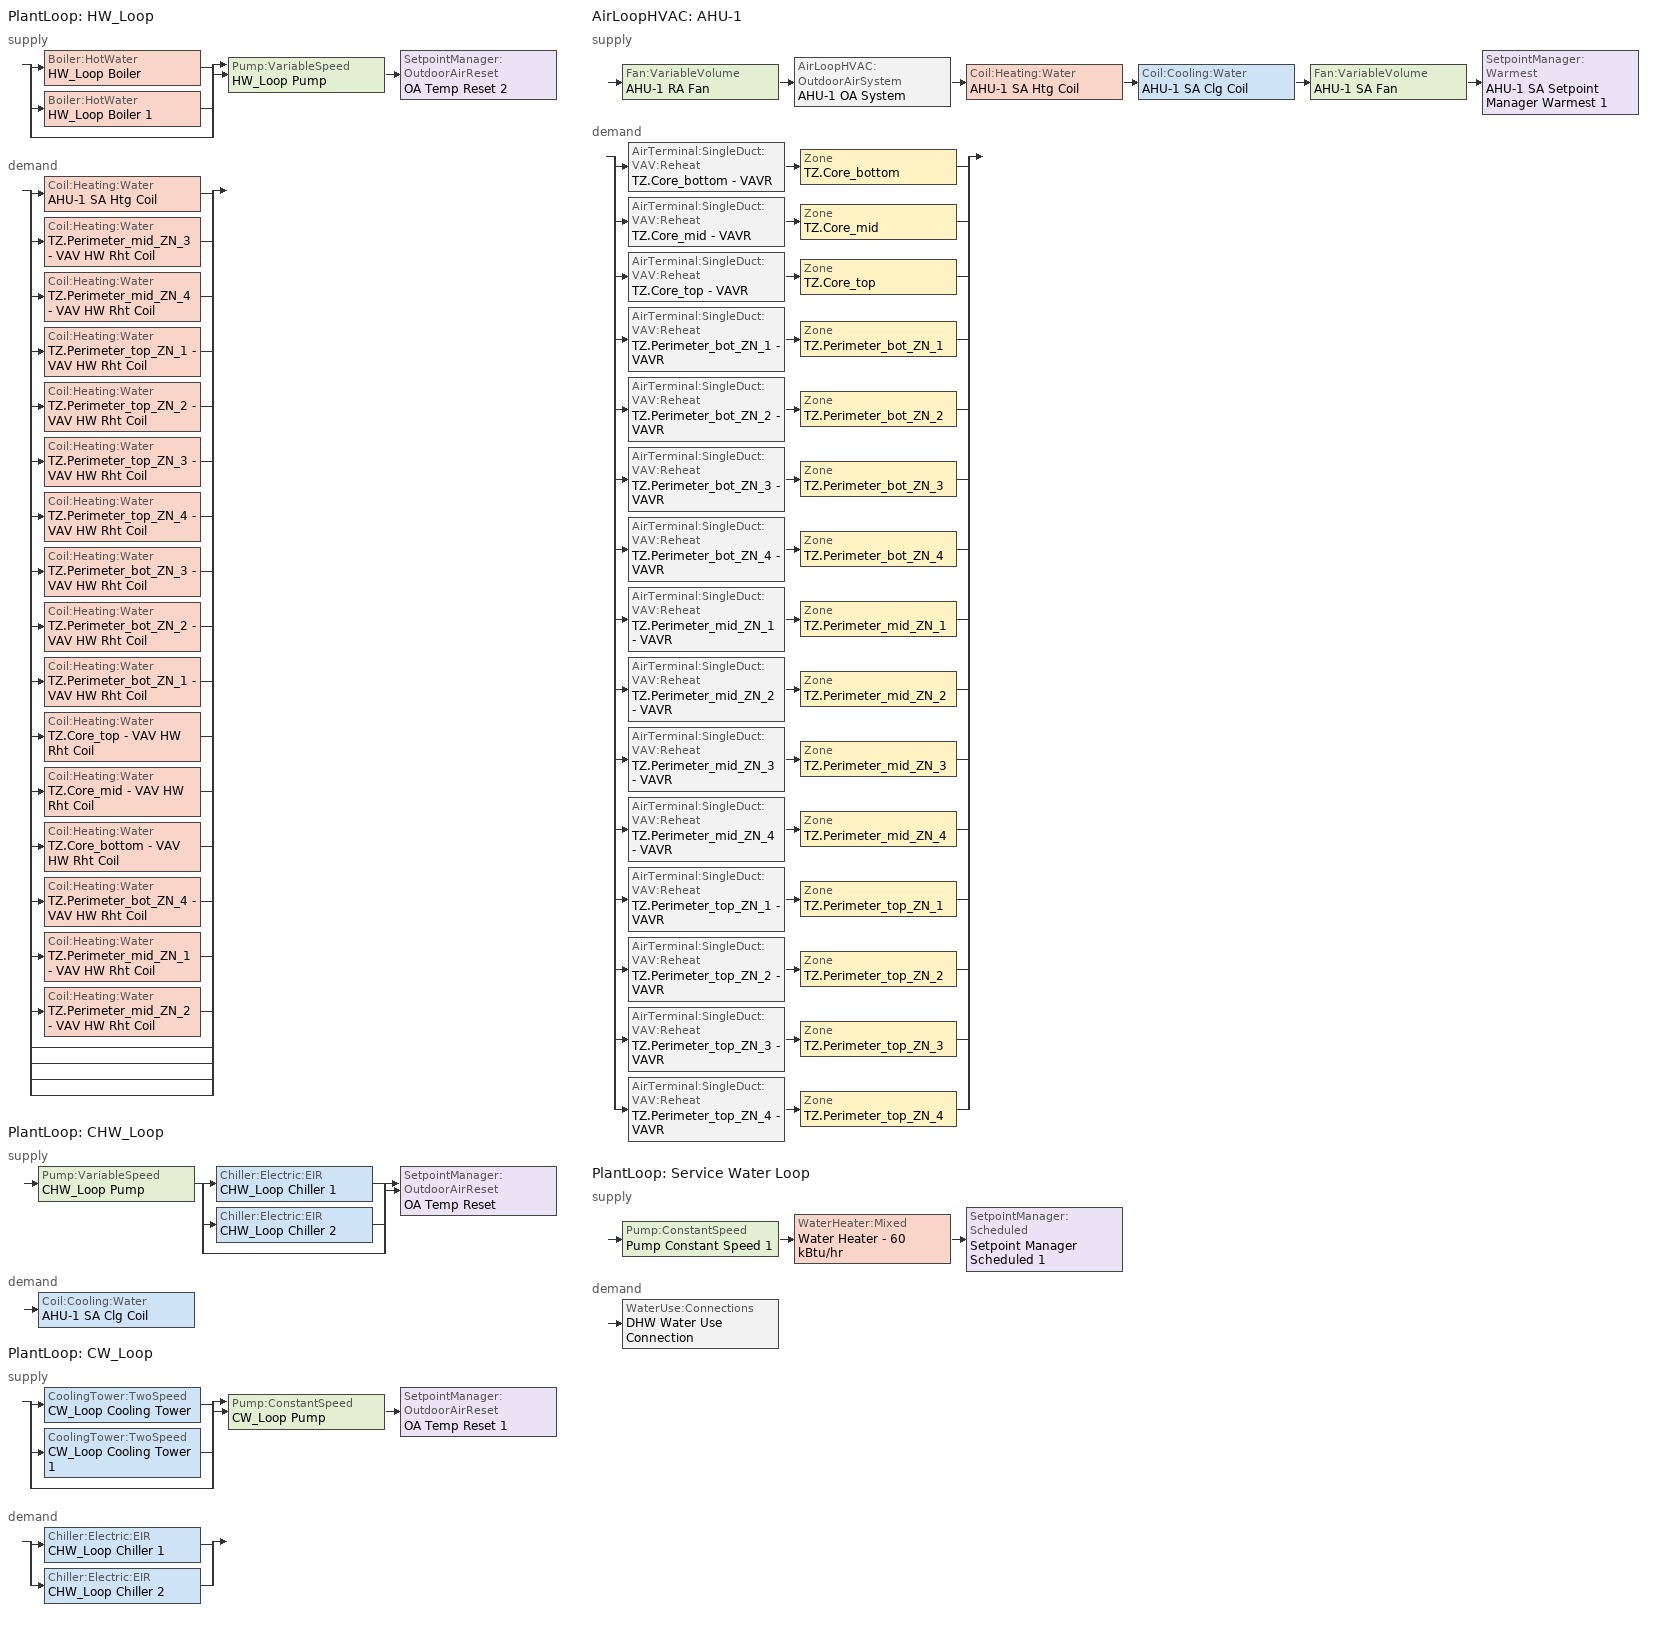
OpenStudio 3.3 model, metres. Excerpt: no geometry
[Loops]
PlantLoop 'HW_Loop'
 supply: split
  | Boiler:HotWater 'HW_Loop Boiler'
  | Boiler:HotWater 'HW_Loop Boiler 1'
  | bypass
  join > Pump:VariableSpeed 'HW_Loop Pump' > SetpointManager:OutdoorAirReset 'OA Temp Reset 2'
 demand: split
  | Coil:Heating:Water 'AHU-1 SA Htg Coil'
  | Coil:Heating:Water 'TZ.Perimeter_mid_ZN_3 - VAV HW Rht Coil'
  | Coil:Heating:Water 'TZ.Perimeter_mid_ZN_4 - VAV HW Rht Coil'
  | Coil:Heating:Water 'TZ.Perimeter_top_ZN_1 - VAV HW Rht Coil'
  | Coil:Heating:Water 'TZ.Perimeter_top_ZN_2 - VAV HW Rht Coil'
  | Coil:Heating:Water 'TZ.Perimeter_top_ZN_3 - VAV HW Rht Coil'
  | Coil:Heating:Water 'TZ.Perimeter_top_ZN_4 - VAV HW Rht Coil'
  | Coil:Heating:Water 'TZ.Perimeter_bot_ZN_3 - VAV HW Rht Coil'
  | Coil:Heating:Water 'TZ.Perimeter_bot_ZN_2 - VAV HW Rht Coil'
  | Coil:Heating:Water 'TZ.Perimeter_bot_ZN_1 - VAV HW Rht Coil'
  | Coil:Heating:Water 'TZ.Core_top - VAV HW Rht Coil'
  | Coil:Heating:Water 'TZ.Core_mid - VAV HW Rht Coil'
  | Coil:Heating:Water 'TZ.Core_bottom - VAV HW Rht Coil'
  | Coil:Heating:Water 'TZ.Perimeter_bot_ZN_4 - VAV HW Rht Coil'
  | Coil:Heating:Water 'TZ.Perimeter_mid_ZN_1 - VAV HW Rht Coil'
  | Coil:Heating:Water 'TZ.Perimeter_mid_ZN_2 - VAV HW Rht Coil'
  | bypass
  | bypass
  | bypass
  | bypass
PlantLoop 'CHW_Loop'
 supply: Pump:VariableSpeed 'CHW_Loop Pump' > split
  | Chiller:Electric:EIR 'CHW_Loop Chiller 1'
  | Chiller:Electric:EIR 'CHW_Loop Chiller 2'
  | bypass
  join > SetpointManager:OutdoorAirReset 'OA Temp Reset'
 demand: Coil:Cooling:Water 'AHU-1 SA Clg Coil'
PlantLoop 'CW_Loop'
 supply: split
  | CoolingTower:TwoSpeed 'CW_Loop Cooling Tower'
  | CoolingTower:TwoSpeed 'CW_Loop Cooling Tower 1'
  | bypass
  join > Pump:ConstantSpeed 'CW_Loop Pump' > SetpointManager:OutdoorAirReset 'OA Temp Reset 1'
 demand: split
  | Chiller:Electric:EIR 'CHW_Loop Chiller 1'
  | Chiller:Electric:EIR 'CHW_Loop Chiller 2'
AirLoopHVAC 'AHU-1'
 supply: Fan:VariableVolume 'AHU-1 RA Fan' > AirLoopHVAC:OutdoorAirSystem 'AHU-1 OA System' > Coil:Heating:Water 'AHU-1 SA Htg Coil' > Coil:Cooling:Water 'AHU-1 SA Clg Coil' > Fan:VariableVolume 'AHU-1 SA Fan' > SetpointManager:Warmest 'AHU-1 SA Setpoint Manager Warmest 1'
 demand: split
  | AirTerminal:SingleDuct:VAV:Reheat 'TZ.Core_bottom - VAVR' > Zone 'TZ.Core_bottom'
  | AirTerminal:SingleDuct:VAV:Reheat 'TZ.Core_mid - VAVR' > Zone 'TZ.Core_mid'
  | AirTerminal:SingleDuct:VAV:Reheat 'TZ.Core_top - VAVR' > Zone 'TZ.Core_top'
  | AirTerminal:SingleDuct:VAV:Reheat 'TZ.Perimeter_bot_ZN_1 - VAVR' > Zone 'TZ.Perimeter_bot_ZN_1'
  | AirTerminal:SingleDuct:VAV:Reheat 'TZ.Perimeter_bot_ZN_2 - VAVR' > Zone 'TZ.Perimeter_bot_ZN_2'
  | AirTerminal:SingleDuct:VAV:Reheat 'TZ.Perimeter_bot_ZN_3 - VAVR' > Zone 'TZ.Perimeter_bot_ZN_3'
  | AirTerminal:SingleDuct:VAV:Reheat 'TZ.Perimeter_bot_ZN_4 - VAVR' > Zone 'TZ.Perimeter_bot_ZN_4'
  | AirTerminal:SingleDuct:VAV:Reheat 'TZ.Perimeter_mid_ZN_1 - VAVR' > Zone 'TZ.Perimeter_mid_ZN_1'
  | AirTerminal:SingleDuct:VAV:Reheat 'TZ.Perimeter_mid_ZN_2 - VAVR' > Zone 'TZ.Perimeter_mid_ZN_2'
  | AirTerminal:SingleDuct:VAV:Reheat 'TZ.Perimeter_mid_ZN_3 - VAVR' > Zone 'TZ.Perimeter_mid_ZN_3'
  | AirTerminal:SingleDuct:VAV:Reheat 'TZ.Perimeter_mid_ZN_4 - VAVR' > Zone 'TZ.Perimeter_mid_ZN_4'
  | AirTerminal:SingleDuct:VAV:Reheat 'TZ.Perimeter_top_ZN_1 - VAVR' > Zone 'TZ.Perimeter_top_ZN_1'
  | AirTerminal:SingleDuct:VAV:Reheat 'TZ.Perimeter_top_ZN_2 - VAVR' > Zone 'TZ.Perimeter_top_ZN_2'
  | AirTerminal:SingleDuct:VAV:Reheat 'TZ.Perimeter_top_ZN_3 - VAVR' > Zone 'TZ.Perimeter_top_ZN_3'
  | AirTerminal:SingleDuct:VAV:Reheat 'TZ.Perimeter_top_ZN_4 -  VAVR' > Zone 'TZ.Perimeter_top_ZN_4'
PlantLoop 'Service Water Loop'
 supply: Pump:ConstantSpeed 'Pump Constant Speed 1' > WaterHeater:Mixed 'Water Heater - 60 kBtu/hr' > SetpointManager:Scheduled 'Setpoint Manager Scheduled 1'
 demand: WaterUse:Connections 'DHW Water Use Connection'
[WaterUse:Equipment:Definition]
Water Fixture Definition: Peak Flow Rate {m3/s}=6.31e-05; Target Temperature Schedule=WaterUse Schedule 120F; Sensible Fraction Schedule=WaterUse Sensible Fraction Schedule 20p; Latent Fraction Schedule=WaterUse Latent Fraction Schedule 5p
[Sizing:Zone] Zone Cooling Design Supply Air Temperature Input Method=SupplyAirTemperature; Zone Cooling Design Supply Air Temperature {C}=12.7778; Zone Cooling Design Supply Air Temperature Difference {deltaC}=11.11; Zone Heating Design Supply Air Temperature Input Method=SupplyAirTemperature; Zone Heating Design Supply Air Temperature {C}=32.2222; Zone Heating Design Supply Air Temperature Difference {deltaC}=11.11; Zone Cooling Design Supply Air Humidity Ratio {kg-H2O/kg-air}=0.0085; Zone Heating Design Supply Air Humidity Ratio {kg-H2O/kg-air}=0.008; Cooling Design Air Flow Method=DesignDay; Heating Design Air Flow Method=DesignDay; Account for Dedicated Outdoor Air System=No; Dedicated Outdoor Air System Control Strategy=NeutralSupplyAir; Dedicated Outdoor Air Low Setpoint Temperature for Design {C}=autosize; Dedicated Outdoor Air High Setpoint Temperature for Design {C}=autosize; Design Zone Air Distribution Effectiveness in Heating Mode=0.8
TZ.Core_bottom; TZ.Core_mid; TZ.Core_top; TZ.Perimeter_bot_ZN_1; TZ.Perimeter_bot_ZN_2; TZ.Perimeter_bot_ZN_3; TZ.Perimeter_bot_ZN_4; TZ.Perimeter_mid_ZN_1; TZ.Perimeter_mid_ZN_2; TZ.Perimeter_mid_ZN_3; TZ.Perimeter_mid_ZN_4; TZ.Perimeter_top_ZN_1; TZ.Perimeter_top_ZN_2; TZ.Perimeter_top_ZN_3; TZ.Perimeter_top_ZN_4
[Zone equipment]
TZ.Core_bottom: TZ.Core_bottom - VAVR
TZ.Core_mid: TZ.Core_mid - VAVR
TZ.Core_top: TZ.Core_top - VAVR
TZ.Perimeter_bot_ZN_1: TZ.Perimeter_bot_ZN_1 - VAVR
TZ.Perimeter_bot_ZN_2: TZ.Perimeter_bot_ZN_2 - VAVR
TZ.Perimeter_bot_ZN_3: TZ.Perimeter_bot_ZN_3 - VAVR
TZ.Perimeter_bot_ZN_4: TZ.Perimeter_bot_ZN_4 - VAVR
TZ.Perimeter_mid_ZN_1: TZ.Perimeter_mid_ZN_1 - VAVR
TZ.Perimeter_mid_ZN_2: TZ.Perimeter_mid_ZN_2 - VAVR
TZ.Perimeter_mid_ZN_3: TZ.Perimeter_mid_ZN_3 - VAVR
TZ.Perimeter_mid_ZN_4: TZ.Perimeter_mid_ZN_4 - VAVR
TZ.Perimeter_top_ZN_1: TZ.Perimeter_top_ZN_1 - VAVR
TZ.Perimeter_top_ZN_2: TZ.Perimeter_top_ZN_2 - VAVR
TZ.Perimeter_top_ZN_3: TZ.Perimeter_top_ZN_3 - VAVR
TZ.Perimeter_top_ZN_4: TZ.Perimeter_top_ZN_4 -  VAVR
[PlantLoop] Glycol Concentration=0; Plant Loop Volume {m3}=Autocalculate; Load Distribution Scheme=Optimal
HW_Loop: Fluid Type=Water
CHW_Loop; CW_Loop: 
Service Water Loop: Maximum Loop Temperature {C}=60; Minimum Loop Temperature {C}=10
[Sizing:Plant] Sizing Option=NonCoincident; Zone Timesteps in Averaging Window=1; Coincident Sizing Factor Mode=None
Name | Loop Type | Design Loop Exit Temperature {C} | Loop Design Temperature Difference {deltaC}
HW_Loop | Heating | 60 | 16.6667
CHW_Loop | Cooling | 6.66667 | 6.66667
CW_Loop | Condenser | 29.4444 | 5.55556
Service Water Loop | Heating | 60 | 5
[Boiler:HotWater] Nominal Thermal Efficiency=0.85; Water Outlet Upper Temperature Limit {C}=99; Boiler Flow Mode=ConstantFlow; Parasitic Electric Load {W}=0; Sizing Factor=0.5
HW_Loop Boiler; HW_Loop Boiler 1
[Pump:VariableSpeed] Pump Control Type=Intermittent; Skin Loss Radiative Fraction=0.5; Design Power Sizing Method=PowerPerFlow; Design Shaft Power per Unit Flow Rate per Unit Head {W-s/m3-Pa}=1.28205; Design Minimum Flow Rate Fraction=0
Name | Rated Pump Head {Pa} | Design Electric Power per Unit Flow Rate {W/(m3/s)}
HW_Loop Pump | 149453 | 301156
CHW_Loop Pump | 179344 | 348701.1
[Chiller:Electric:EIR] Reference Capacity {W}=Autosize; Reference COP {W/W}=5.5; Reference Chilled Water Flow Rate {m3/s}=Autosize; Condenser Type=WaterCooled; Design Heat Recovery Water Flow Rate {m3/s}=Autosize; Sizing Factor=0.5; Basin Heater Capacity {W/K}=0; Basin Heater Setpoint Temperature {C}=10; Condenser Heat Recovery Relative Capacity Fraction=1
Name | Cooling Capacity Function of Temperature Curve | Electric Input to Cooling Output Ratio Function of Temperature Curve | Electric Input to Cooling Output Ratio Function of Part Load Ratio Curve
CHW_Loop Chiller 1 | Curve Biquadratic 1 | Curve Biquadratic 2 | Curve Quadratic 1
CHW_Loop Chiller 2 | Curve Biquadratic 3 | Curve Biquadratic 4 | Curve Quadratic 2
[CoolingTower:TwoSpeed] Design Water Flow Rate {m3/s}=autosize; High Fan Speed Air Flow Rate {m3/s}=autosize; High Fan Speed Fan Power {W}=autosize; High Fan Speed U-Factor Times Area Value {W/K}=autosize; Low Fan Speed Air Flow Rate {m3/s}=AutoSize; Low Fan Speed Fan Power {W}=AutoSize; Low Fan Speed U-Factor Times Area Value {W/K}=AutoSize; Sizing Factor=0.5; Design Inlet Air Dry-Bulb Temperature {C}=35; Design Inlet Air Wet-Bulb Temperature {C}=25.6; Design Approach Temperature {deltaC}=autosize; Design Range Temperature {deltaC}=autosize
CW_Loop Cooling Tower; CW_Loop Cooling Tower 1
[Pump:ConstantSpeed] Rated Flow Rate {m3/s}=autosize; Rated Power Consumption {W}=autosize; Motor Efficiency=0.9; Fraction of Motor Inefficiencies to Fluid Stream=0; Pump Control Type=Intermittent; Design Shaft Power per Unit Flow Rate per Unit Head {W-s/m3-Pa}=1.28205
Name | Rated Pump Head {Pa} | Design Power Sizing Method | Design Electric Power per Unit Flow Rate {W/(m3/s)}
CW_Loop Pump | 164399 | PowerPerFlow | 301156
Pump Constant Speed 1 | 29891 | PowerPerFlowPerPressure | 95101.9
[AirLoopHVAC]
AHU-1: Availability Schedule=Medium Office HVAC Sch; Design Supply Air Flow Rate {m3/s}=autosize; Design Return Air Flow Fraction of Supply Air Flow=1
[Sizing:System]
AHU-1: Type of Load to Size On=Sensible; Design Outdoor Air Flow Rate {m3/s}=2.12376; Central Heating Maximum System Air Flow Ratio=0.3; Preheat Design Temperature {C}=7; Preheat Design Humidity Ratio {kg-H2O/kg-Air}=0.008; Precool Design Temperature {C}=12.8; Precool Design Humidity Ratio {kg-H2O/kg-Air}=0.008; Central Cooling Design Supply Air Temperature {C}=12.8; Central Heating Design Supply Air Temperature {C}=16.7; 100% Outdoor Air in Cooling=No; 100% Outdoor Air in Heating=No; Central Cooling Design Supply Air Humidity Ratio {kg-H2O/kg-Air}=0.0085; Zone Maximum Outdoor Air Fraction=1; Cooling Supply Air Flow Rate Per Floor Area {m3/s-m2}=0.00996765; Cooling Fraction of Autosized Cooling Supply Air Flow Rate=1; Cooling Supply Air Flow Rate Per Unit Cooling Capacity {m3/s-W}=3.94755e-05; Heating Supply Air Flow Rate Per Floor Area {m3/s-m2}=0.00996765; Heating Fraction of Autosized Heating Supply Air Flow Rate=1; Heating Fraction of Autosized Cooling Supply Air Flow Rate=1; Heating Supply Air Flow Rate Per Unit Heating Capacity {m3/s-W}=3.15882e-05; Cooling Design Capacity Method=CoolingDesignCapacity; Cooling Design Capacity {W}=autosize; Cooling Design Capacity Per Floor Area {W/m2}=234.7; Fraction of Autosized Cooling Design Capacity=1; Heating Design Capacity Method=HeatingDesignCapacity; Heating Design Capacity {W}=autosize; Heating Design Capacity Per Floor Area {W/m2}=157; Fraction of Autosized Heating Design Capacity=1; Central Cooling Capacity Control Method=OnOff; Occupant Diversity=autosize
[Controller:OutdoorAir]
AHU-1 OA Controller: Minimum Outdoor Air Flow Rate {m3/s}=2.12376; Maximum Outdoor Air Flow Rate {m3/s}=Autosize; Economizer Control Type=NoEconomizer; Economizer Control Action Type=ModulateFlow; Economizer Maximum Limit Dry-Bulb Temperature {C}=28; Economizer Maximum Limit Enthalpy {J/kg}=64000; Economizer Minimum Limit Dry-Bulb Temperature {C}=-100; Lockout Type=NoLockout; Minimum Limit Type=FixedMinimum; Minimum Outdoor Air Schedule=Medium Office HVAC Sch; Controller Mechanical Ventilation=Controller Mechanical Ventilation 1; High Humidity Control=No; Heat Recovery Bypass Control Type=BypassWhenWithinEconomizerLimits
[Controller:MechanicalVentilation]
Controller Mechanical Ventilation 1: Availability Schedule=Always On Discrete
[AirLoopHVAC:OutdoorAirSystem]
AHU-1 OA System: Controller=AHU-1 OA Controller
[Coil:Heating:Water] Rated Inlet Water Temperature {C}=60; Rated Inlet Air Temperature {C}=12.7778; Rated Outlet Water Temperature {C}=43.3333
Name | Availability Schedule | Performance Input Method | Rated Outlet Air Temperature {C}
AHU-1 SA Htg Coil | Always On Discrete | NominalCapacity | 15.5556
TZ.Core_bottom - VAV HW Rht Coil; TZ.Core_mid - VAV HW Rht Coil; TZ.Core_top - VAV HW Rht Coil; TZ.Perimeter_bot_ZN_1 - VAV HW Rht Coil; TZ.Perimeter_bot_ZN_2 - VAV HW Rht Coil; TZ.Perimeter_bot_ZN_3 - VAV HW Rht Coil; TZ.Perimeter_bot_ZN_4 - VAV HW Rht Coil; TZ.Perimeter_mid_ZN_1 - VAV HW Rht Coil; TZ.Perimeter_mid_ZN_2 - VAV HW Rht Coil; TZ.Perimeter_mid_ZN_3 - VAV HW Rht Coil; TZ.Perimeter_mid_ZN_4 - VAV HW Rht Coil; TZ.Perimeter_top_ZN_1 - VAV HW Rht Coil; TZ.Perimeter_top_ZN_2 - VAV HW Rht Coil; TZ.Perimeter_top_ZN_3 - VAV HW Rht Coil; TZ.Perimeter_top_ZN_4 - VAV HW Rht Coil | Always On Discrete hvac_library |  | 32.2222
[Coil:Cooling:Water]
AHU-1 SA Clg Coil: Availability Schedule=Always On Discrete; Design Inlet Water Temperature {C}=6.66667; Design Outlet Air Temperature {C}=12.7778
[Fan:VariableVolume] Availability Schedule=Always On Discrete; Fan Total Efficiency=0.6; Maximum Flow Rate {m3/s}=Autosize; Fan Power Minimum Flow Rate Input Method=FixedFlowRate; Fan Power Minimum Flow Fraction=0; Fan Power Minimum Air Flow Rate {m3/s}=0; Motor Efficiency=0.93; Motor In Airstream Fraction=1; Fan Power Coefficient 1=0.0407599; Fan Power Coefficient 2=0.088045; Fan Power Coefficient 3=-0.0729261; Fan Power Coefficient 4=0.94374; Fan Power Coefficient 5=0
Name | Pressure Rise {Pa}
AHU-1 SA Fan | 1120.9
AHU-1 RA Fan | 373.633
[SetpointManager:Warmest]
AHU-1 SA Setpoint Manager Warmest 1: Control Variable=Temperature; Minimum Setpoint Temperature {C}=12.7778; Maximum Setpoint Temperature {C}=15.5556; Strategy=MaximumTemperature
[Controller:WaterCoil]
Name | Water Coil | Action
Controller Water Coil 1 | AHU-1 SA Htg Coil | Normal
Controller Water Coil 2 | AHU-1 SA Clg Coil | Reverse
[SetpointManager:OutdoorAirReset] Control Variable=Temperature
Name | Setpoint at Outdoor Low Temperature {C} | Outdoor Low Temperature {C} | Setpoint at Outdoor High Temperature {C} | Outdoor High Temperature {C}
OA Temp Reset | 6.66667 | 12.7778 | 6.66667 | 23.8889
OA Temp Reset 1 | 29.4444 | 10 | 29.4444 | 24
OA Temp Reset 2 | 60 | 10 | 54.4444 | 18.3333
[SetpointManager:Scheduled]
Setpoint Manager Scheduled 1: Control Variable=Temperature; Schedule=SHW_Temperature_140F
[WaterHeater:Mixed]
Water Heater - 60 kBtu/hr: Tank Volume {m3}=0.378541; Setpoint Temperature Schedule=SHW_Temperature_140F; Deadband Temperature Difference {deltaC}=5; Maximum Temperature Limit {C}=82.22222; Heater Control Type=Cycle; Heater Maximum Capacity {W}=17584.3; Heater Fuel Type=NaturalGas; Heater Thermal Efficiency=0.801543; Off Cycle Parasitic Fuel Consumption Rate {W}=2562; Off Cycle Parasitic Fuel Type=NaturalGas; Off Cycle Parasitic Heat Fraction to Tank=0.8; On Cycle Parasitic Fuel Consumption Rate {W}=2562; On Cycle Parasitic Fuel Type=NaturalGas; Ambient Temperature Indicator=Schedule; Ambient Temperature Schedule=Water Heater Ambient Temp Schedule - 70F; Off Cycle Loss Coefficient to Ambient Temperature {W/K}=6; On Cycle Loss Coefficient to Ambient Temperature {W/K}=6; Use Side Effectiveness=1; Source Side Effectiveness=1; Use Side Design Flow Rate {m3/s}=autosize; Source Side Design Flow Rate {m3/s}=autosize; Indirect Water Heating Recovery Time {hr}=1.5; Source Side Flow Control Mode=IndirectHeatPrimarySetpoint
[WaterHeater:Sizing]
Water Heater - 60 kBtu/hr: Design Mode=PeakDraw; Time Storage Can Meet Peak Draw {hr}=0.538503; Time for Tank Recovery {hr}=0; Nominal Tank Volume for Autosizing Plant Connections {m3}=1
[WaterUse:Equipment]
Whole Building Water Use Equipment: Water Use Equipment Definition=Water Fixture Definition; Flow Rate Fraction Schedule=DHW Fraction Schedule
[WaterUse:Connections]
DHW Water Use Connection: Drain Water Heat Exchanger Type=None; Drain Water Heat Exchanger Destination=Plant; Water Use Equipment Name 1=Whole Building Water Use Equipment
[AirTerminal:SingleDuct:VAV:Reheat] Availability Schedule=Always On Discrete hvac_library; Maximum Air Flow Rate {m3/s}=Autosize; Zone Minimum Air Flow Input Method=Constant; Constant Minimum Air Flow Fraction=0.3; Fixed Minimum Air Flow Rate {m3/s}=0; Maximum Hot Water or Steam Flow Rate {m3/s}=Autosize; Minimum Hot Water or Steam Flow Rate {m3/s}=0; Convergence Tolerance=0.001; Damper Heating Action=Reverse; Maximum Flow per Zone Floor Area During Reheat {m3/s-m2}=AutoSize; Maximum Flow Fraction During Reheat=AutoSize; Maximum Reheat Air Temperature {C}=35; Control For Outdoor Air=No
Name | Reheat Coil
TZ.Core_bottom - VAVR | TZ.Core_bottom - VAV HW Rht Coil
TZ.Core_mid - VAVR | TZ.Core_mid - VAV HW Rht Coil
TZ.Core_top - VAVR | TZ.Core_top - VAV HW Rht Coil
TZ.Perimeter_bot_ZN_1 - VAVR | TZ.Perimeter_bot_ZN_1 - VAV HW Rht Coil
TZ.Perimeter_bot_ZN_2 - VAVR | TZ.Perimeter_bot_ZN_2 - VAV HW Rht Coil
TZ.Perimeter_bot_ZN_3 - VAVR | TZ.Perimeter_bot_ZN_3 - VAV HW Rht Coil
TZ.Perimeter_bot_ZN_4 - VAVR | TZ.Perimeter_bot_ZN_4 - VAV HW Rht Coil
TZ.Perimeter_mid_ZN_1 - VAVR | TZ.Perimeter_mid_ZN_1 - VAV HW Rht Coil
TZ.Perimeter_mid_ZN_2 - VAVR | TZ.Perimeter_mid_ZN_2 - VAV HW Rht Coil
TZ.Perimeter_mid_ZN_3 - VAVR | TZ.Perimeter_mid_ZN_3 - VAV HW Rht Coil
TZ.Perimeter_mid_ZN_4 - VAVR | TZ.Perimeter_mid_ZN_4 - VAV HW Rht Coil
TZ.Perimeter_top_ZN_1 - VAVR | TZ.Perimeter_top_ZN_1 - VAV HW Rht Coil
TZ.Perimeter_top_ZN_2 - VAVR | TZ.Perimeter_top_ZN_2 - VAV HW Rht Coil
TZ.Perimeter_top_ZN_3 - VAVR | TZ.Perimeter_top_ZN_3 - VAV HW Rht Coil
TZ.Perimeter_top_ZN_4 -  VAVR | TZ.Perimeter_top_ZN_4 - VAV HW Rht Coil
[Schedule:Constant] Value=1
Always On Discrete; Always On Discrete hvac_library
[Schedule:Ruleset]
Name | Default Day Schedule | Summer Design Day Schedule | Winter Design Day Schedule
Medium Office HVAC Sch | Medium Office HVAC Default Schedule | Medium Office HVAC Summer Design Day | Medium Office HVAC Winter Design Day
WaterUse Schedule 120F | WaterUse Schedule 120F Day
WaterUse Sensible Fraction Schedule 20p | WaterUse Sensible Fraction Schedule 20p Day
WaterUse Latent Fraction Schedule 5p | WaterUse Latent Fraction Schedule 5p Day
SHW_Temperature_140F | SHW_Temperature_140F_Default | SHW_Temperature_140F_Summer_Design_Day | SHW_Temperature_140F_Winter_Design_Day
Water Heater Ambient Temp Schedule - 70F | Water Heater Ambient Temp Schedule - 70F_Default | Water Heater Ambient Temp Schedule - 70F_Summer_Design_Day | Water Heater Ambient Temp Schedule - 70F_Winter_Design_Day
DHW Fraction Schedule | ESTAR MFHR DHW Schedule Day
[Schedule:Day]
Medium Office HVAC Default Schedule; Medium Office HVAC Summer Design Day; Medium Office HVAC Winter Design Day: 6, 0, 0, 18, 0, 1, 24, 0, 0
Medium Office Infil Quarter On Rule 1 Day Schedule 1; Medium Office Infil Quarter On Rule 2 Day Schedule 1; Schedule Day 17: 24, 0, 0
WaterUse Schedule 120F Day: 24, 0, 48.8889
WaterUse Sensible Fraction Schedule 20p Day: 24, 0, 0.2
WaterUse Latent Fraction Schedule 5p Day: 24, 0, 0.05
SHW_Temperature_140F_Default; SHW_Temperature_140F_Summer_Design_Day; SHW_Temperature_140F_Winter_Design_Day: 24, 0, 60
Water Heater Ambient Temp Schedule - 70F_Default; Water Heater Ambient Temp Schedule - 70F_Summer_Design_Day; Water Heater Ambient Temp Schedule - 70F_Winter_Design_Day: 24, 0, 21.11
ESTAR MFHR DHW Schedule Day: 6, 0, 0, 7, 0, 0.3, 8, 0, 0.5, 9, 0, 0.4, 11, 0, 0.3, 12, 0, 0.35, 13, 0, 0.4, 15, 0, 0.35, 17, 0, 0.3, 18, 0, 0.1, 21, 0, 0.05, 24, 0, 0
[Schedule:Rule]
Name | Schedule Ruleset | Rule Order | Day Schedule | Apply Sunday | Apply Monday | Apply Tuesday | Apply Wednesday | Apply Thursday | Apply Friday | Apply Saturday | Date Specification Type | Start Month | Start Day | End Month | End Day
Medium Office HVAC Rule 3 | Medium Office HVAC Sch | 0 | Medium Office Infil Quarter On Rule 1 Day Schedule 1 | Yes | No | No | No | No | No | No | DateRange | 1 | 1 | 12 | 31
Medium Office HVAC Rule 4 | Medium Office HVAC Sch | 1 | Medium Office Infil Quarter On Rule 2 Day Schedule 1 | No | No | No | No | No | No | Yes | DateRange | 1 | 1 | 12 | 31
Schedule Rule 2 | DHW Fraction Schedule | 0 | Schedule Day 17 | Yes |  |  |  |  |  | Yes
[Curve:Biquadratic] Minimum Value of x=5; Maximum Value of x=10; Minimum Value of y=24; Maximum Value of y=35
Name | Coefficient1 Constant | Coefficient2 x | Coefficient3 x**2 | Coefficient4 y | Coefficient5 y**2 | Coefficient6 x*y
Curve Biquadratic 1; Curve Biquadratic 3 | 1.02152 | 0.0370359 | 0.000233248 | -0.00389405 | -6.52536e-05 | -0.000268045
Curve Biquadratic 2; Curve Biquadratic 4 | 0.701769 | -0.00452016 | 0.00053311 | -0.00549821 | 0.000544579 | -0.000729032
[Curve:Quadratic] Coefficient1 Constant=0.0636912; Coefficient2 x=0.584888; Coefficient3 x**2=0.352803; Minimum Value of x=0; Maximum Value of x=1
Curve Quadratic 1; Curve Quadratic 2
